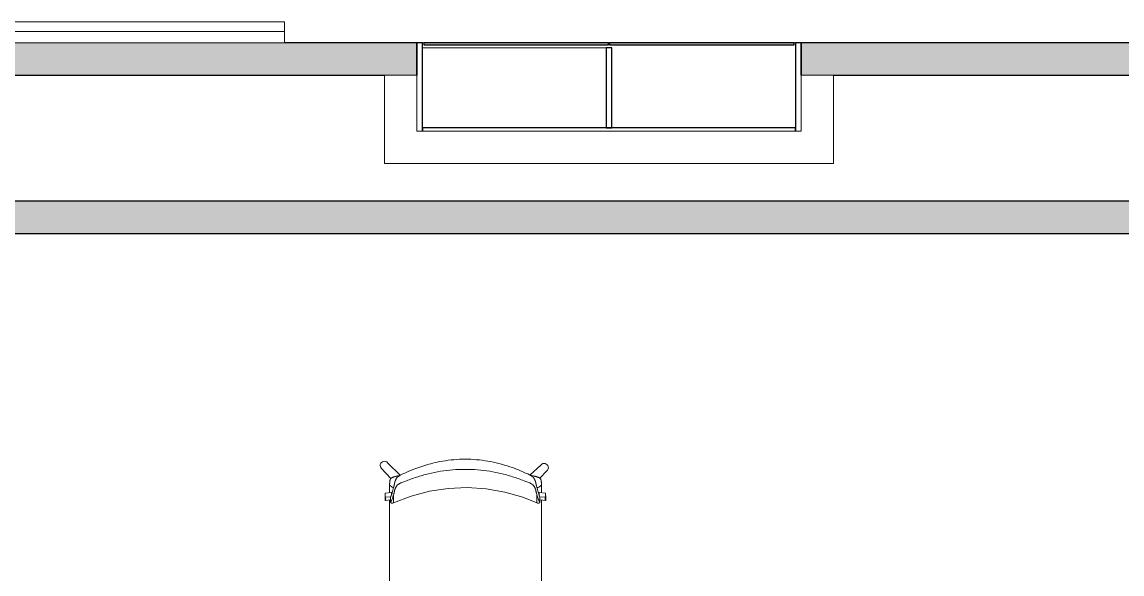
# Model space of a CAD drawing. Header units: millimetres. Extents: x 155927 to 295199, y -4084 to 97293.
# Drawn here: x 174843 to 178276, y 25247 to 26970 of the extents above; entities that cross this region are included whole.
import ezdxf

# ---------------------------------------------------------------- set-up
doc = ezdxf.new("R2010")
doc.units = ezdxf.units.MM
doc.header["$MEASUREMENT"] = 0
for name, color, linetype, lineweight in [('A-GENM', 8, 'CONTINUOUS', 9), ('A-WALL-PATT', 7, 'CONTINUOUS', 9), ('I-FURN', 8, 'CONTINUOUS', 9), ('I-WALL', 7, 'CONTINUOUS', 9)]:
    doc.layers.add(name, color=color, linetype=linetype, lineweight=lineweight)

msp = doc.modelspace()

# ---------------------------------------------------------------- hatches: boundary and pattern name
at = {"layer": 'A-GENM'}
h = msp.add_hatch(color=256, dxfattribs=at)
h.paths.add_polyline_path([(176096.7, 26899.4), (176672.7, 26899.4), (176672.7, 26905.4), (176096.7, 26905.4)], flags=0)
h.paths.add_polyline_path([(176676.7, 26899.4), (177252.7, 26899.4), (177252.7, 26905.4), (176676.7, 26905.4)], flags=0)
at = {"layer": 'A-WALL-PATT'}
h = msp.add_hatch(color=256, dxfattribs=at)
h.paths.add_polyline_path([(182288.8, 26804.4), (182288.8, 26905.4), (177274.7, 26905.4), (177274.7, 26804.4), (181750.5, 26804.4)], flags=0)
h.paths.add_polyline_path([(176074.7, 26804.4), (176074.7, 26905.4), (171479.8, 26905.4), (171479.8, 26804.4), (175973.7, 26804.4)], flags=0)
msp.add_hatch(color=256, dxfattribs=at).paths.add_polyline_path([(183800.8, 26309.8), (183800.8, 26410.8), (171479.8, 26410.8), (171479.8, 26309.8), (182951.1, 26309.8)], flags=0)

# ---------------------------------------------------------------- linework, layer by layer
at = {"layer": 'A-GENM', "lineweight": 30}
for p, q in [((176092.7, 26905.4), (176074.7, 26905.4)), ((176074.7, 26905.4), (176074.7, 26804.4)), ((176092.7, 26629.9), (176092.7, 26905.4)), ((176672.7, 26905.4), (176096.7, 26905.4)), ((176096.7, 26905.4), (176096.7, 26899.4)), ((176096.7, 26899.4), (176672.7, 26899.4)), ((176683.7, 26889.9), (176665.7, 26889.9)), ((176665.7, 26889.9), (176665.7, 26639.9)), ((176672.7, 26899.4), (176672.7, 26905.4)), ((177252.7, 26905.4), (176676.7, 26905.4)), ((176676.7, 26905.4), (176676.7, 26899.4)), ((176676.7, 26899.4), (177252.7, 26899.4)), ((176683.7, 26639.9), (176683.7, 26889.9)), ((177252.7, 26899.4), (177252.7, 26905.4)), ((177274.7, 26905.4), (177256.7, 26905.4)), ((177256.7, 26905.4), (177256.7, 26629.9)), ((177274.7, 26804.4), (177274.7, 26905.4)), ((177256.7, 26639.9), (176092.7, 26639.9)), ((176092.7, 26639.9), (176092.7, 26629.9)), ((176665.7, 26639.9), (176683.7, 26639.9)), ((177256.7, 26629.9), (177256.7, 26639.9))]:
    msp.add_line(p, q, dxfattribs=at)
at = {"layer": 'A-GENM'}
for p, q in [((176092.7, 26905.4), (176096.7, 26905.4)), ((176092.7, 26889.9), (176665.7, 26889.9)), ((176672.7, 26905.4), (176676.7, 26905.4)), ((177252.7, 26905.4), (177256.7, 26905.4))]:
    msp.add_line(p, q, dxfattribs=at)
at = {"layer": 'I-FURN'}
for p, q in [((172062.2, 26970.4), (175662.2, 26970.4)), ((175662.2, 26970.4), (175662.2, 26940.4)), ((175662.2, 26940.4), (172062.2, 26940.4)), ((175662.2, 26940.4), (172062.2, 26940.4)), ((175662.2, 26905.4), (175662.2, 26940.4)), ((172062.2, 26905.4), (175662.2, 26905.4)), ((175964.9, 25576.3), (175993.9, 25544.8)), ((176024.2, 25555.1), (175983.6, 25594.5)), ((176462.6, 25587.9), (176427.5, 25555.6)), ((176458.7, 25546.3), (176480.8, 25569.1)), ((176114.4, 25505.4), (176172.8, 25514.4)), ((176172.8, 25514.4), (176231.9, 25516.9)), ((176231.9, 25516.9), (176290.9, 25513.1)), ((176290.9, 25513.1), (176349.2, 25502.9)), ((175975.8, 25490.1), (175975.8, 25476.8)), ((175975.8, 25476.8), (175993, 25478.9)), ((175976.2, 25499.8), (175996.1, 25501.2)), ((175976.2, 25486.5), (175976.2, 25499.8)), ((175993.5, 25487.7), (175976.2, 25486.5)), ((175976.8, 25476.8), (175993, 25478.8)), ((175993, 25472.6), (175993, 25486.3)), ((175996.1, 25501.2), (175996.1, 25495.3)), ((175997, 25501.2), (175997, 25498.2)), ((176002.1, 25469), (176057.3, 25490.2)), ((176057.3, 25490.2), (176114.4, 25505.4)), ((176349.2, 25502.9), (176406, 25486.5)), ((176406, 25486.5), (176449.9, 25469)), ((176456, 25495.3), (176456, 25501.2)), ((176456.9, 25501.2), (176476.8, 25499.9)), ((176456.9, 25492.4), (176456.9, 25501.2)), ((176476.8, 25486.5), (176458.5, 25487.8)), ((176475.9, 25486.5), (176458.5, 25487.7)), ((176459, 25472.6), (176459, 25486.3)), ((176459, 25479), (176477.1, 25476.8)), ((176459, 25478.9), (176476.2, 25476.8)), ((176476.8, 25499.9), (176476.8, 25486.5)), ((176477.1, 25476.8), (176477.1, 25490.1)), ((175993, 25470.5), (175994.6, 25469.5)), ((175994.6, 25469.5), (175996.3, 25468.7)), ((175996.3, 25468.7), (175997.8, 25468.4)), ((175997.8, 25468.4), (176000.1, 25468.4)), ((176000.1, 25468.4), (176002.1, 25469)), ((176452, 25468.4), (176449.9, 25469)), ((176454.3, 25468.4), (176452, 25468.4)), ((176455.7, 25468.7), (176454.3, 25468.4)), ((176457.5, 25469.5), (176455.7, 25468.7)), ((176459, 25470.5), (176457.5, 25469.5))]:
    msp.add_line(p, q, dxfattribs=at)
for centre, start, end in [((175973.6, 25586.1), 40.4176, 228.0338), ((176472.3, 25579.1), 310.3941, 138.0104)]:
    msp.add_arc(centre, 13.1, start, end, dxfattribs=at)
for centre, start_param, end_param in [((175959.3, 25495.5), 5.960696, 6.044337), ((175959.3, 25482.2), 5.960696, 6.540192), ((175960.3, 25482.2), 5.960696, 6.540192), ((176492.7, 25482.2), 2.884586, 3.464082), ((176493.6, 25482.2), 2.884586, 3.464082), ((176493.6, 25495.5), 3.380441, 3.464082)]:
    msp.add_ellipse(centre, major_axis=(17.4, 0), ratio=0.978487, start_param=start_param, end_param=end_param, dxfattribs=at)
for points, knots in [([(176037.9, 25562.4), (176053.9, 25569.8), (176086.8, 25583), (176143.7, 25598.8), (176208.2, 25607.3), (176279.2, 25604.1), (176337, 25591.6), (176381.7, 25576.5), (176403.4, 25567.3), (176414.2, 25562.4)], [-1, -1, -1, -1, -0.863636, -0.727273, -0.545455, -0.363636, -0.181818, -0.090909, 0, 0, 0, 0]), ([(175989.8, 25524.6), (175989.9, 25525.7), (175990, 25527.3), (175990.1, 25529.3), (175990.2, 25530.4), (175990.2, 25531.2), (175990.3, 25532), (175990.4, 25533), (175990.5, 25534.2), (175990.6, 25535.4), (175990.7, 25536.3), (175990.7, 25536.9), (175990.8, 25537.2), (175990.8, 25537.6), (175990.9, 25538.1), (175991, 25539), (175991.2, 25540.2), (175991.6, 25541.6), (175992, 25542.8), (175992.6, 25544), (175993.5, 25545.2), (175994.5, 25546.1), (175995.4, 25546.8), (175996.1, 25547.2), (175996.7, 25547.6), (175997.7, 25548.1), (175999, 25548.7), (176000.7, 25549.3), (176002.5, 25549.9), (176004.2, 25550.5), (176005.8, 25550.9), (176007.4, 25551.3), (176009.1, 25551.8), (176010.9, 25552.2), (176013.4, 25552.8), (176017.8, 25553.9), (176021.5, 25554.7), (176023.9, 25555.2)], [0, 0, 0, 0, 0.0625, 0.09375, 0.109375, 0.125, 0.140625, 0.15625, 0.1875, 0.21875, 0.234375, 0.242188, 0.25, 0.257812, 0.265625, 0.28125, 0.3125, 0.34375, 0.375, 0.40625, 0.4375, 0.46875, 0.484375, 0.5, 0.515625, 0.53125, 0.5625, 0.59375, 0.625, 0.65625, 0.6875, 0.71875, 0.75, 0.78125, 0.8125, 0.875, 1, 1, 1, 1]), ([(175995.5, 25493.4), (175996.1, 25495.3), (175997.2, 25498.5), (175998.6, 25503.5), (175999.8, 25507.6), (176000.9, 25511.9), (176002.1, 25516.3), (176003.2, 25520.4), (176004, 25523.7), (176004.6, 25525.9), (176005, 25527.6), (176005.3, 25529.3), (176005.6, 25531), (176005.9, 25532.7), (176006.3, 25534.1), (176006.7, 25535.2), (176007, 25536.1), (176007.2, 25536.6), (176007.3, 25537), (176007.5, 25537.3), (176007.7, 25537.8), (176008.1, 25538.8), (176008.6, 25540.1), (176009.2, 25541.7), (176010, 25543.4), (176010.9, 25545.1), (176012.1, 25546.9), (176013.2, 25548.3), (176014.2, 25549.3), (176014.8, 25549.8), (176015.2, 25550.2), (176015.7, 25550.7), (176016.4, 25551.2), (176017.6, 25552.2), (176019.4, 25553.5), (176021.9, 25555.1), (176025.5, 25557.1), (176030.6, 25559.6), (176035.4, 25561.5), (176037.9, 25562.4)], [0, 0, 0, 0, 0.142857, 0.214286, 0.285714, 0.357143, 0.428571, 0.5, 0.535714, 0.571429, 0.589286, 0.607143, 0.642857, 0.660714, 0.678571, 0.696429, 0.705357, 0.709821, 0.714286, 0.71875, 0.723214, 0.732143, 0.75, 0.767857, 0.785714, 0.803571, 0.821429, 0.839286, 0.848214, 0.852679, 0.857143, 0.861607, 0.866071, 0.875, 0.892857, 0.910714, 0.928571, 0.964286, 1, 1, 1, 1]), ([(176414.2, 25536.3), (176402.2, 25541.1), (176378.1, 25550), (176328.5, 25564), (176264.8, 25574.4), (176187.3, 25574.4), (176123.6, 25564), (176074, 25550), (176049.8, 25541.1), (176037.9, 25536.3)], [-1, -1, -1, -1, -0.9, -0.8, -0.6, -0.4, -0.2, -0.1, 0, 0, 0, 0]), ([(176414.2, 25562.4), (176416.7, 25561.5), (176421.4, 25559.6), (176426.5, 25557.1), (176430.1, 25555.1), (176432.6, 25553.5), (176434.5, 25552.2), (176435.7, 25551.2), (176436.3, 25550.7), (176436.8, 25550.2), (176437.3, 25549.8), (176437.9, 25549.3), (176438.8, 25548.3), (176440, 25546.9), (176441.1, 25545.1), (176442, 25543.4), (176442.8, 25541.7), (176443.5, 25540.1), (176444, 25538.8), (176444.3, 25537.8), (176444.5, 25537.3), (176444.7, 25537), (176444.9, 25536.6), (176445.1, 25536.1), (176445.4, 25535.2), (176445.7, 25534.1), (176446.1, 25532.7), (176446.4, 25531), (176446.7, 25529.3), (176447, 25527.6), (176447.3, 25526.3), (176447.7, 25525), (176448.1, 25523.3), (176448.9, 25520.4), (176449.9, 25516.3), (176451.1, 25511.9), (176452.3, 25507.6), (176453.4, 25503.5), (176454.5, 25499.8), (176455.5, 25496.4), (176456.2, 25494.3), (176456.6, 25493.4)], [0, 0, 0, 0, 0.035714, 0.071429, 0.089286, 0.107143, 0.125, 0.133929, 0.138393, 0.142857, 0.147321, 0.151786, 0.160714, 0.178571, 0.196429, 0.214286, 0.232143, 0.25, 0.267857, 0.276786, 0.28125, 0.285714, 0.290179, 0.294643, 0.303571, 0.321429, 0.339286, 0.357143, 0.392857, 0.410714, 0.428571, 0.446429, 0.464286, 0.5, 0.571429, 0.642857, 0.714286, 0.785714, 0.857143, 0.928571, 1, 1, 1, 1]), ([(176430.1, 25555.2), (176432.4, 25554.7), (176436.2, 25553.9), (176440.6, 25552.8), (176443, 25552.2), (176444.9, 25551.8), (176446.6, 25551.3), (176448.1, 25550.9), (176449.7, 25550.5), (176451.4, 25549.9), (176453.2, 25549.3), (176454.9, 25548.7), (176456.2, 25548.1), (176457.2, 25547.6), (176457.9, 25547.2), (176458.6, 25546.8), (176459.4, 25546.1), (176460.4, 25545.2), (176461.3, 25544), (176461.9, 25542.8), (176462.4, 25541.6), (176462.7, 25540.2), (176462.9, 25539), (176463, 25538.1), (176463.1, 25537.6), (176463.2, 25537.2), (176463.2, 25536.9), (176463.3, 25536.3), (176463.4, 25535.4), (176463.5, 25534.2), (176463.6, 25533), (176463.6, 25532), (176463.7, 25531.2), (176463.8, 25530.4), (176463.8, 25529.3), (176463.9, 25527.3), (176464, 25525.7), (176464.1, 25524.6)], [0, 0, 0, 0, 0.125, 0.1875, 0.21875, 0.25, 0.28125, 0.3125, 0.34375, 0.375, 0.40625, 0.4375, 0.46875, 0.484375, 0.5, 0.515625, 0.53125, 0.5625, 0.59375, 0.625, 0.65625, 0.6875, 0.71875, 0.734375, 0.742188, 0.75, 0.757812, 0.765625, 0.78125, 0.8125, 0.84375, 0.859375, 0.875, 0.890625, 0.90625, 0.9375, 1, 1, 1, 1]), ([(175989.8, 25524.6), (175991.7, 25523), (175995.5, 25520.1), (175999.8, 25517.6), (176002.1, 25516.4), (176002.5, 25516.2)], [0, 0, 0, 0, 0.02777778, 0.05555556, 0.06066679, 0.06066679, 0.06066679, 0.06066679]), ([(176037.9, 25536.3), (176035.4, 25535.6), (176030.7, 25534.1), (176025.7, 25532), (176022.1, 25530.2), (176019.6, 25528.7), (176017.8, 25527.5), (176016.6, 25526.6), (176015.9, 25526.1), (176015.4, 25525.8), (176014.9, 25525.4), (176014.3, 25524.9), (176013.4, 25523.9), (176012.2, 25522.5), (176011, 25520.8), (176010, 25519.1), (176009.2, 25517.4), (176008.5, 25515.8), (176007.9, 25514.5), (176007.6, 25513.6), (176007.3, 25513.1), (176007.2, 25512.8), (176007, 25512.4), (176006.8, 25512), (176006.5, 25511.2), (176006.1, 25510.2), (176005.8, 25509), (176005.5, 25507.5), (176005.3, 25506.1), (176005, 25504.6), (176004.7, 25503.4), (176004.4, 25502.2), (176004, 25500.6), (176003.2, 25497.9), (176002.6, 25495.5), (176002.1, 25493.9)], [0, 0, 0, 0, 0.0625, 0.125, 0.15625, 0.1875, 0.21875, 0.234375, 0.242188, 0.25, 0.257812, 0.265625, 0.28125, 0.3125, 0.34375, 0.375, 0.40625, 0.4375, 0.46875, 0.484375, 0.492188, 0.5, 0.507812, 0.515625, 0.53125, 0.5625, 0.59375, 0.625, 0.6875, 0.71875, 0.75, 0.78125, 0.8125, 0.875, 1, 1, 1, 1]), ([(176449.9, 25493.9), (176449.5, 25495.5), (176448.8, 25497.9), (176448, 25500.6), (176447.6, 25502.2), (176447.3, 25503.4), (176447, 25504.6), (176446.7, 25506.1), (176446.5, 25507.5), (176446.2, 25509), (176445.9, 25510.2), (176445.5, 25511.2), (176445.2, 25512), (176445, 25512.4), (176444.9, 25512.8), (176444.7, 25513.1), (176444.5, 25513.6), (176444.1, 25514.5), (176443.5, 25515.8), (176442.8, 25517.4), (176442, 25519.1), (176441, 25520.8), (176439.8, 25522.5), (176438.7, 25523.9), (176437.7, 25524.9), (176437.1, 25525.4), (176436.6, 25525.8), (176436.1, 25526.1), (176435.5, 25526.6), (176434.3, 25527.5), (176432.4, 25528.7), (176429.9, 25530.2), (176426.3, 25532), (176421.3, 25534.1), (176416.6, 25535.6), (176414.2, 25536.3)], [0, 0, 0, 0, 0.125, 0.1875, 0.21875, 0.25, 0.28125, 0.3125, 0.375, 0.40625, 0.4375, 0.46875, 0.484375, 0.492188, 0.5, 0.507812, 0.515625, 0.53125, 0.5625, 0.59375, 0.625, 0.65625, 0.6875, 0.71875, 0.734375, 0.742188, 0.75, 0.757812, 0.765625, 0.78125, 0.8125, 0.84375, 0.875, 0.9375, 1, 1, 1, 1]), ([(176450.1, 25515.6), (176450.9, 25516), (176453.7, 25517.3), (176458.4, 25520.1), (176462.2, 25523), (176464.1, 25524.6)], [0.93303317, 0.93303317, 0.93303317, 0.93303317, 0.94444444, 0.97222222, 1, 1, 1, 1]), ([(175989.6, 25205.2), (175989.6, 25205.4), (175989.6, 25208), (175989.6, 25213.2), (175989.6, 25220.8), (175989.6, 25228.4), (175989.6, 25238.5), (175989.6, 25251), (175989.6, 25263.5), (175989.6, 25273.5), (175989.6, 25281.1), (175989.6, 25288.8), (175989.6, 25298.8), (175989.6, 25311.4), (175989.6, 25326.3), (175989.6, 25341.5), (175989.6, 25356.6), (175989.6, 25371.5), (175989.6, 25384), (175989.6, 25394), (175989.6, 25401.6), (175989.6, 25409.2), (175989.6, 25419.1), (175989.6, 25431.3), (175989.6, 25443.7), (175989.6, 25453.8), (175989.6, 25461.5), (175989.6, 25469.3), (175989.6, 25475.2), (175989.6, 25478.5), (175989.6, 25479.2)], [-0.7511307, -0.7511307, -0.7511307, -0.7511307, -0.75, -0.7321429, -0.7142857, -0.6964286, -0.6785714, -0.6428571, -0.6071429, -0.5892857, -0.5714286, -0.5535714, -0.5357143, -0.5, -0.4642857, -0.4285714, -0.3928571, -0.3571429, -0.3214286, -0.3035714, -0.2857143, -0.2678571, -0.25, -0.2142857, -0.1785714, -0.1607143, -0.1428571, -0.125, -0.1071429, -0.1022726, -0.1022726, -0.1022726, -0.1022726]), ([(175993, 25472.6), (175993, 25472.1), (175993, 25471.2), (175993, 25470.6), (175993, 25470.5), (175993, 25471.1), (175993, 25471.9), (175993, 25472.3)], [0, 0, 0, 0, 0.125, 0.25, 0.375, 0.5, 0.5828112, 0.5828112, 0.5828112, 0.5828112]), ([(176002.1, 25469.6), (176002.1, 25469.9), (176002.1, 25470.5), (176002.1, 25472.5), (176002.1, 25476.4), (176002.1, 25483.6), (176002.1, 25490.2), (176002.1, 25493.9)], [0.4444444, 0.4444444, 0.4444444, 0.4444444, 0.5138889, 0.5833333, 0.7222222, 0.8611111, 1, 1, 1, 1]), ([(176449.9, 25493.9), (176449.9, 25490.9), (176449.9, 25485.5), (176449.9, 25479.2), (176449.9, 25474.4), (176449.9, 25471.8), (176449.9, 25470.3), (176449.9, 25469.8), (176449.9, 25469.6)], [0, 0, 0, 0, 0.1111111, 0.2222222, 0.3333333, 0.4444444, 0.5, 0.5555556, 0.5555556, 0.5555556, 0.5555556]), ([(176459, 25472.3), (176459, 25471.9), (176459, 25471.1), (176459, 25470.5), (176459, 25470.6), (176459, 25471.2), (176459, 25472.1), (176459, 25472.6)], [0.4162183, 0.4162183, 0.4162183, 0.4162183, 0.5, 0.625, 0.75, 0.875, 1, 1, 1, 1]), ([(176464.3, 25479.1), (176464.3, 25478.6), (176464.3, 25473.1), (176464.3, 25462.3), (176464.3, 25446.9), (176464.3, 25431.8), (176464.3, 25419.3), (176464.3, 25409.3), (176464.3, 25401.6), (176464.3, 25393.9), (176464.3, 25383.8), (176464.3, 25371.3), (176464.3, 25358.9), (176464.3, 25348.9), (176464.3, 25341.3), (176464.3, 25333.8), (176464.3, 25323.8), (176464.3, 25311.5), (176464.3, 25299.1), (176464.3, 25289.1), (176464.3, 25281.5), (176464.3, 25273.8), (176464.3, 25263.7), (176464.3, 25251.1), (176464.3, 25236), (176464.3, 25220.7), (176464.3, 25210.4), (176464.3, 25205.3), (176464.3, 25205.2)], [-0.896036, -0.896036, -0.896036, -0.896036, -0.8928571, -0.8571429, -0.8214286, -0.7857143, -0.75, -0.7321429, -0.7142857, -0.6964286, -0.6785714, -0.6428571, -0.6071429, -0.5892857, -0.5714286, -0.5535714, -0.5357143, -0.5, -0.4642857, -0.4464286, -0.4285714, -0.4107143, -0.3928571, -0.3571429, -0.3214286, -0.2857143, -0.25, -0.2493139, -0.2493139, -0.2493139, -0.2493139])]:
    msp.add_open_spline(points, degree=3, knots=knots, dxfattribs=at)
for points in [[(176430.1, 25555.2), (176428.8, 25555.4), (176427.6, 25555.6), (176426.4, 25555.9)], [(176426.5, 25555.9), (176427.7, 25555.6), (176428.9, 25555.4), (176430.1, 25555.2)], [(175989.6, 25520.7), (175989.7, 25521.4), (175989.7, 25522.7), (175989.8, 25523.9), (175989.8, 25524.6)], [(175989.6, 25501.8), (175989.6, 25508.3), (175989.6, 25514.6), (175989.6, 25520.7)], [(176464.1, 25524.6), (176464.1, 25523.9), (176464.2, 25522.7), (176464.3, 25521.4), (176464.3, 25520.7)], [(176464.3, 25520.7), (176464.3, 25514.6), (176464.3, 25508.3), (176464.3, 25501.8)], [(176002.1, 25493.9), (176001.6, 25491.9), (176000.5, 25488.1), (175998.9, 25483.1), (175997.3, 25478.9), (175995.9, 25475.7), (175994.4, 25473.5), (175993.4, 25472.8), (175993, 25472.6)], [(175993, 25486.3), (175993.4, 25487.3), (175994.2, 25489.6), (175995, 25492.1), (175995.5, 25493.4)], [(175998.4, 25502.8), (175998, 25502.5), (175997.6, 25502.3), (175997.2, 25502)], [(176459, 25472.6), (176458.6, 25472.8), (176457.7, 25473.5), (176456.2, 25475.7), (176454.7, 25478.9), (176453.2, 25483.1), (176451.5, 25488.1), (176450.4, 25491.9), (176449.9, 25493.9)], [(176454.8, 25502), (176454.5, 25502.3), (176454.1, 25502.5), (176453.7, 25502.8)], [(176456.6, 25493.4), (176457, 25492.1), (176457.8, 25489.6), (176458.6, 25487.3), (176459, 25486.3)]]:
    msp.add_open_spline(points, degree=3, dxfattribs=at)
at = {"layer": 'I-WALL', "lineweight": 30}
for p, q in [((176074.7, 26905.4), (175662.2, 26905.4)), ((176074.7, 26804.4), (176074.7, 26905.4)), ((182288.8, 26905.4), (177274.7, 26905.4)), ((177274.7, 26905.4), (177274.7, 26804.4)), ((171479.8, 26804.4), (175973.7, 26804.4)), ((177375.7, 26804.4), (182288.8, 26804.4)), ((183800.8, 26410.8), (171479.8, 26410.8)), ((173848.8, 26309.8), (183800.8, 26309.8))]:
    msp.add_line(p, q, dxfattribs=at)
at = {"layer": 'I-WALL'}
for p, q in [((175973.7, 26528.9), (175973.7, 26804.4)), ((176074.7, 26804.4), (175973.7, 26804.4)), ((176074.7, 26804.4), (176074.7, 26629.9)), ((177274.7, 26629.9), (177274.7, 26804.4)), ((177375.7, 26804.4), (177274.7, 26804.4)), ((177375.7, 26804.4), (177375.7, 26528.9)), ((176074.7, 26629.9), (177274.7, 26629.9)), ((175973.7, 26528.9), (176074.7, 26528.9)), ((177274.7, 26528.9), (176074.7, 26528.9)), ((177274.7, 26528.9), (177375.7, 26528.9))]:
    msp.add_line(p, q, dxfattribs=at)

doc.saveas('drawing.dxf')
